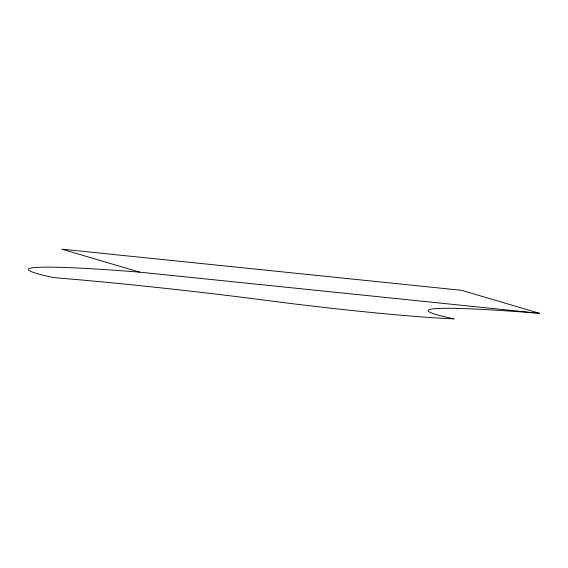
<?xml version="1.0" encoding="UTF-8"?>
<svg xmlns="http://www.w3.org/2000/svg" width="568" height="568" viewBox="0 0 568 568"><rect width="100%" height="100%" fill="white"/><g stroke="black" fill="none" stroke-linecap="round" stroke-linejoin="round"><path stroke-width="0.85" d="M139.778 272.164L539.6 313.316L461.535 290.312L61.713 249.153L139.778 272.164A287.806 12.553 6.5 0 0 54.201 277.688A223.685 9.755 6.5 0 1 269.374 300.77A151.45 6.603 6.5 0 0 454.024 318.847A287.806 12.553 6.5 0 1 539.6 313.316"/></g></svg>
